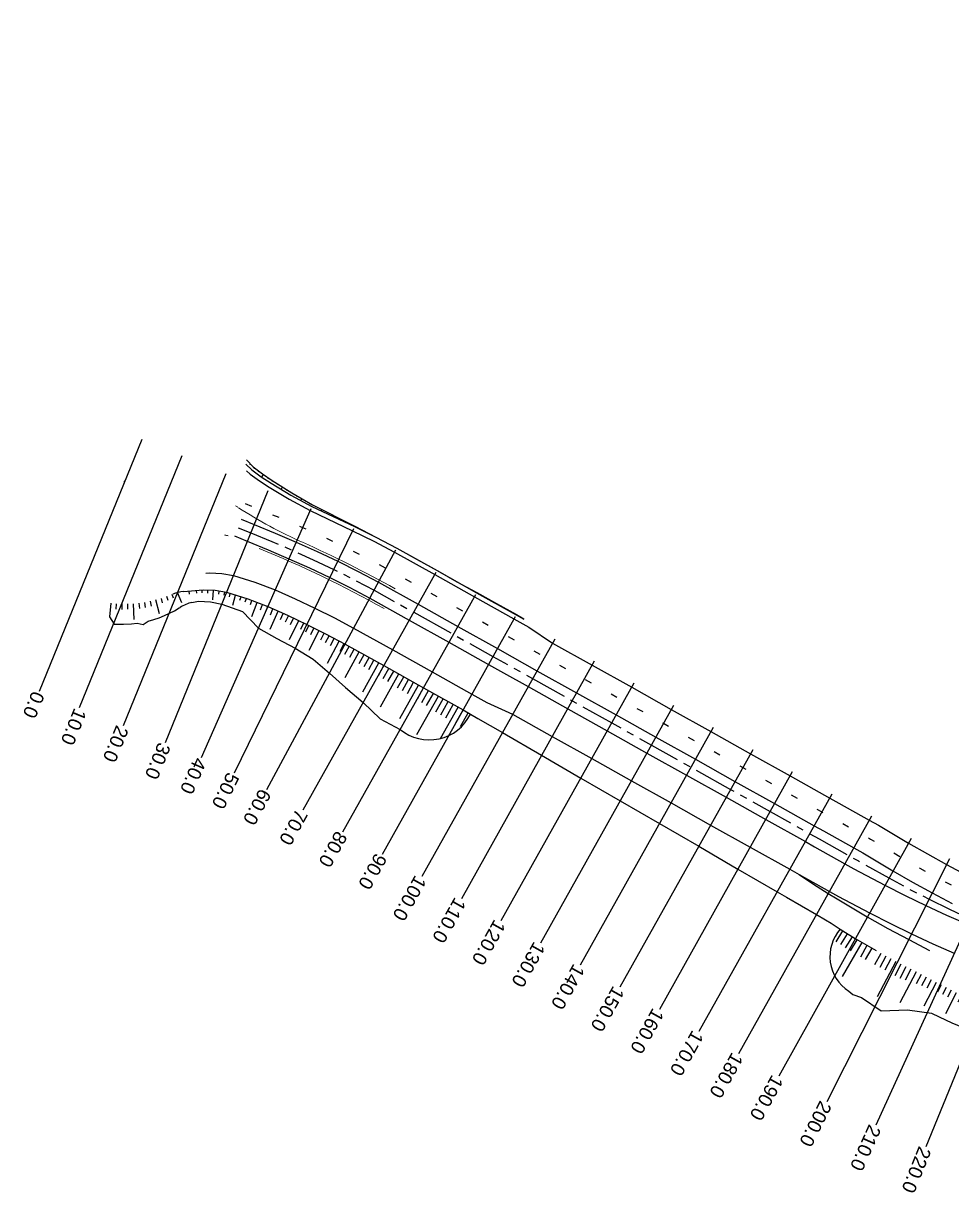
# Model space of a CAD drawing. Extents: x 525179 to 526121, y 9523553 to 9523888.
# Drawn here: x 525179.3 to 525383.9, y 9523603.8 to 9523861.6 of the extents above; entities that cross this region are included whole.
import ezdxf
from ezdxf.enums import TextEntityAlignment as Align

# ---------------------------------------------------------------- set-up
doc = ezdxf.new("R2010")
doc.units = 0
doc.header["$PDSIZE"] = -0.8
doc.linetypes.add('AXES2', pattern=[28.575, 19.05, -3.175, 3.175, -3.175])
doc.linetypes.add('T1', pattern=[13, 3, -10])
doc.layers.add('Giratoire - Nouveau Giratoire1 - Marquages', color=176, linetype='Continuous', lineweight=0)
for name, color, linetype in [('Route - Bretelle de sortie - Restitution en plan - Talus remblais', 94, 'Continuous'), ('Route - Giratoire 1+ - Restitution en plan - Centre_ilot centrale', 7, 'Continuous'), ('Route - Giratoire 1+ - Restitution en plan - Talus remblais', 94, 'Continuous'), ('Route - Route de la corniche de Brazzaville - Restitution en plan - Axe', 1, 'AXES2'), ('Route - Route de la corniche de Brazzaville - Restitution en plan - GEM_1_2TPC', 7, 'Continuous'), ('Route - Route de la corniche de Brazzaville - Restitution en plan - GEM_Berme', 7, 'Continuous'), ('Route - Route de la corniche de Brazzaville - Restitution en plan - GEM_Trottoir', 7, 'Continuous'), ('Route - Route de la corniche de Brazzaville - Restitution en plan - GEM_VOIE 1', 7, 'Continuous'), ('Route - Route de la corniche de Brazzaville - Restitution en plan - GEM_VOIE 2', 7, 'Continuous'), ('Route - Route de la corniche de Brazzaville - Restitution en plan - GEM_Zébra', 1, 'Continuous'), ('Route - Route de la corniche de Brazzaville - Restitution en plan - Talus déblais', 1, 'Continuous'), ('Route - Route de la corniche de Brazzaville - Restitution en plan - Talus remblais', 94, 'Continuous'), ('Route - Route de la corniche de Brazzaville - Tabulations', 7, 'Continuous'), ('Route - Route de la corniche de Brazzaville - Textes - Tabulations', 1, 'Continuous')]:
    doc.layers.add(name, color=color, linetype=linetype)
doc.styles.add('Affichages route', font='arial.ttf', dxfattribs={"height": 0.5})

# ---------------------------------------------------------------- blocks, each defined once
blk = doc.blocks.new('MENSURA_TALSYM_9')
at = {"layer": 'Route - Giratoire 1+ - Restitution en plan - Talus remblais'}
for p, q in [((525207.52, 9523733.12), (525207.31, 9523734.17)), ((525209.28, 9523731.41), (525208.52, 9523734.46)), ((525210.01, 9523733.86), (525209.72, 9523734.81)), ((525211.21, 9523734.31), (525210.9, 9523735.21)), ((525212.39, 9523734.82), (525212.07, 9523735.67)), ((525214.24, 9523733.81), (525213.25, 9523736.08)), ((525199.77, 9523732.44), (525199.85, 9523733.63)), ((525201.07, 9523732.39), (525201.1, 9523733.58)), ((525202.33, 9523732.41), (525202.35, 9523733.58)), ((525203.73, 9523730.15), (525203.6, 9523733.64)), ((525204.95, 9523732.54), (525204.84, 9523733.76)), ((525206.23, 9523732.81), (525206.08, 9523733.93))]:
    blk.add_line(p, q, dxfattribs=at)
blk = doc.blocks.new('MENSURA_TALSYMm_3')
at = {"layer": 'Route - Route de la corniche de Brazzaville - Restitution en plan - Talus remblais'}
for p, q in [((525217.54, 9523735.95), (525217.49, 9523736.58)), ((525218.75, 9523736.02), (525218.73, 9523736.69)), ((525219.99, 9523735.97), (525219.98, 9523736.66)), ((525221.05, 9523734.46), (525221.23, 9523736.6)), ((525222.38, 9523735.71), (525222.46, 9523736.43)), ((525223.54, 9523735.5), (525223.69, 9523736.21)), ((525224.72, 9523735.16), (525224.9, 9523735.88)), ((525225.46, 9523733.31), (525226.09, 9523735.51)), ((525227.05, 9523734.41), (525227.28, 9523735.13)), ((525228.23, 9523734.03), (525228.48, 9523734.76)), ((525229.35, 9523733.46), (525229.65, 9523734.33)), ((525229.69, 9523730.82), (525230.82, 9523733.89)), ((525231.54, 9523732.3), (525231.99, 9523733.45)), ((525232.64, 9523731.74), (525233.16, 9523733.01)), ((525233.72, 9523728), (525235.45, 9523732)), ((525233.77, 9523731.2), (525234.3, 9523732.5)), ((525235.99, 9523730.16), (525236.59, 9523731.5)), ((525237.11, 9523729.63), (525237.73, 9523730.99)), ((525238, 9523725.75), (525239.99, 9523729.91)), ((525238.22, 9523729.08), (525238.86, 9523730.45)), ((525240.45, 9523728), (525241.12, 9523729.38)), ((525241.56, 9523727.43), (525242.24, 9523728.83)), ((525242.29, 9523723.36), (525244.48, 9523727.71)), ((525242.66, 9523726.85), (525243.36, 9523728.27)), ((525244.85, 9523725.69), (525245.6, 9523727.15)), ((525245.93, 9523725.07), (525246.71, 9523726.58)), ((525246.32, 9523720.5), (525248.92, 9523725.41)), ((525247, 9523724.43), (525247.81, 9523725.99)), ((525249.12, 9523723.15), (525250.02, 9523724.83)), ((525250.18, 9523722.48), (525251.12, 9523724.23)), ((525250.2, 9523717.36), (525253.31, 9523723.01)), ((525251.23, 9523721.82), (525252.21, 9523723.62)), ((525253.33, 9523720.48), (525254.4, 9523722.41)), ((525254.39, 9523719.82), (525255.49, 9523721.8)), ((525255.45, 9523719.15), (525256.58, 9523721.19)), ((525254.13, 9523714.23), (525257.68, 9523720.58)), ((525257.57, 9523717.82), (525258.77, 9523719.98)), ((525258.61, 9523717.13), (525259.86, 9523719.37)), ((525259.66, 9523716.45), (525260.95, 9523718.76)), ((525258, 9523710.92), (525262.04, 9523718.15)), ((525261.76, 9523715.07), (525263.13, 9523717.54)), ((525262.85, 9523714.47), (525264.22, 9523716.93)), ((525263.95, 9523713.87), (525265.31, 9523716.32)), ((525262.28, 9523708.32), (525266.4, 9523715.7)), ((525266.14, 9523712.66), (525267.5, 9523715.09)), ((525267.11, 9523711.85), (525268.59, 9523714.48)), ((525268.16, 9523711.16), (525269.68, 9523713.87)), ((525266.03, 9523704.8), (525270.77, 9523713.26)), ((525270.25, 9523709.78), (525271.86, 9523712.65)), ((525271.27, 9523703.93), (525275.13, 9523710.82)), ((525271.33, 9523709.15), (525272.95, 9523712.04)), ((525272.4, 9523708.51), (525274.04, 9523711.43)), ((525274.56, 9523707.23), (525276.22, 9523710.21)), ((525275.63, 9523706.59), (525277.31, 9523709.6))]:
    blk.add_line(p, q, dxfattribs=at)
blk = doc.blocks.new('MENSURA_TALSYMm_5')
at = {"layer": 'Route - Route de la corniche de Brazzaville - Restitution en plan - Talus remblais'}
blk.add_line((525215.89, 9523735.73), (525215.82, 9523736.43), dxfattribs=at)
blk = doc.blocks.new('MENSURA_TALSYMm_7')
at = {"layer": 'Route - Route de la corniche de Brazzaville - Restitution en plan - Talus remblais'}
for p, q in [((525358.44, 9523659.1), (525359.94, 9523661.53)), ((525359.44, 9523658.52), (525360.96, 9523660.88)), ((525360.52, 9523657.8), (525362.01, 9523660.2)), ((525361.61, 9523657.1), (525363.07, 9523659.55)), ((525359.81, 9523651.42), (525364.16, 9523658.94)), ((525363.85, 9523655.82), (525365.25, 9523658.33)), ((525364.93, 9523655.2), (525366.35, 9523657.72))]:
    blk.add_line(p, q, dxfattribs=at)
blk = doc.blocks.new('MENSURA_TALSYMm_10')
at = {"layer": 'Route - Route de la corniche de Brazzaville - Restitution en plan - Talus déblais'}
for p, q in [((525275.94, 9523737.88), (525275.94, 9523737.89)), ((525277.03, 9523737.28), (525277.04, 9523737.29)), ((525278.13, 9523736.68), (525278.13, 9523736.69)), ((525279.21, 9523736.05), (525279.23, 9523736.09)), ((525280.32, 9523735.47), (525280.32, 9523735.48)), ((525281.41, 9523734.86), (525281.41, 9523734.87)), ((525282.5, 9523734.25), (525282.5, 9523734.26)), ((525283.57, 9523733.61), (525283.59, 9523733.65)), ((525284.68, 9523733.03), (525284.69, 9523733.05)), ((525285.78, 9523732.43), (525285.79, 9523732.45)), ((525286.87, 9523731.83), (525286.88, 9523731.85)), ((525287.94, 9523731.18), (525287.98, 9523731.25)), ((525289.04, 9523730.59), (525289.05, 9523730.61))]:
    blk.add_line(p, q, dxfattribs=at)
blk = doc.blocks.new('MENSURA_TALSYMm_11')
at = {"layer": 'Route - Route de la corniche de Brazzaville - Restitution en plan - Talus déblais'}
for p, q in [((525229.19, 9523764.31), (525229.32, 9523764.44)), ((525230.1, 9523763.44), (525230.22, 9523763.58)), ((525231.12, 9523762.69), (525231.23, 9523762.84)), ((525231.93, 9523761.67), (525232.24, 9523762.11)), ((525233.18, 9523761.26), (525233.27, 9523761.4)), ((525234.22, 9523760.57), (525234.31, 9523760.71)), ((525235.28, 9523759.91), (525235.37, 9523760.04)), ((525236.18, 9523758.98), (525236.42, 9523759.37)), ((525237.4, 9523758.58), (525237.48, 9523758.7)), ((525238.46, 9523757.91), (525238.53, 9523758.03)), ((525239.55, 9523757.3), (525239.62, 9523757.41)), ((525240.52, 9523756.48), (525240.7, 9523756.79)), ((525241.74, 9523756.08), (525241.79, 9523756.17)), ((525242.83, 9523755.46), (525242.88, 9523755.55)), ((525243.94, 9523754.9), (525243.99, 9523754.98)), ((525244.98, 9523754.18), (525245.1, 9523754.42)), ((525246.18, 9523753.78), (525246.22, 9523753.86)), ((525247.3, 9523753.23), (525247.34, 9523753.29)), ((525248.42, 9523752.67), (525248.45, 9523752.73)), ((525249.49, 9523752.02), (525249.57, 9523752.17)), ((525250.66, 9523751.56), (525250.68, 9523751.61)), ((525251.78, 9523751.01), (525251.8, 9523751.04)), ((525252.9, 9523750.44), (525252.91, 9523750.47)), ((525253.98, 9523749.82), (525254.02, 9523749.89)), ((525255.12, 9523749.29), (525255.13, 9523749.31)), ((525256.23, 9523748.72), (525256.23, 9523748.73)), ((525257.33, 9523748.14), (525257.34, 9523748.15)), ((525258.43, 9523747.53), (525258.44, 9523747.56)), ((525259.54, 9523746.96), (525259.54, 9523746.97)), ((525260.64, 9523746.37), (525260.64, 9523746.38))]:
    blk.add_line(p, q, dxfattribs=at)
blk = doc.blocks.new('MENSURA_TALSYMm_12')
at = {"layer": 'Route - Bretelle de sortie - Restitution en plan - Talus remblais'}
for p, q in [((525367, 9523654.09), (525368.36, 9523656.61)), ((525367.57, 9523647.04), (525371.68, 9523654.85)), ((525368.12, 9523653.51), (525369.46, 9523656.02)), ((525369.22, 9523652.9), (525370.57, 9523655.44)), ((525371.42, 9523651.66), (525372.78, 9523654.27)), ((525372.54, 9523651.1), (525373.89, 9523653.69)), ((525372.55, 9523645.7), (525376.11, 9523652.54)), ((525373.74, 9523650.69), (525375, 9523653.12)), ((525376.13, 9523649.88), (525377.22, 9523651.97)), ((525377.32, 9523649.45), (525378.33, 9523651.39)), ((525377.83, 9523645), (525380.55, 9523650.24)), ((525378.49, 9523648.98), (525379.44, 9523650.82)), ((525380.82, 9523648.04), (525381.66, 9523649.67)), ((525381.97, 9523647.55), (525382.77, 9523649.09)), ((525382.59, 9523643.31), (525384.99, 9523647.94)), ((525383.08, 9523646.98), (525383.88, 9523648.52)), ((525385.32, 9523645.85), (525386.1, 9523647.37)), ((525386.44, 9523645.3), (525387.21, 9523646.79)), ((525387.16, 9523641.25), (525389.43, 9523645.64)), ((525387.56, 9523644.74), (525388.32, 9523646.21)), ((525389.8, 9523643.64), (525390.54, 9523645.06)), ((525390.92, 9523643.09), (525391.65, 9523644.49)), ((525392.05, 9523642.53), (525392.76, 9523643.91)), ((525391.74, 9523639.2), (525393.87, 9523643.34)), ((525394.29, 9523641.42), (525394.98, 9523642.76)), ((525395.41, 9523640.87), (525396.09, 9523642.19)), ((525396.54, 9523640.33), (525397.2, 9523641.63)), ((525396.38, 9523637.23), (525398.32, 9523641.06)), ((525398.82, 9523639.26), (525399.43, 9523640.5)), ((525399.96, 9523638.74), (525400.55, 9523639.94)), ((525401.14, 9523638.28), (525401.68, 9523639.4)), ((525401.32, 9523635.73), (525402.81, 9523638.86)), ((525403.49, 9523637.38), (525403.94, 9523638.33)), ((525404.67, 9523636.93), (525405.07, 9523637.79)), ((525405.87, 9523636.54), (525406.21, 9523637.28)), ((525406.52, 9523634.9), (525407.35, 9523636.78)), ((525408.28, 9523635.77), (525408.49, 9523636.27)), ((525409.48, 9523635.39), (525409.64, 9523635.76)), ((525410.64, 9523634.94), (525410.79, 9523635.28)), ((525411.54, 9523633.85), (525411.94, 9523634.8)), ((525412.98, 9523634.03), (525413.1, 9523634.32)), ((525414.15, 9523633.58), (525414.25, 9523633.84)), ((525415.32, 9523633.14), (525415.42, 9523633.38)), ((525416.32, 9523632.26), (525416.58, 9523632.93)), ((525417.67, 9523632.28), (525417.75, 9523632.48)), ((525418.84, 9523631.85), (525418.91, 9523632.03)), ((525420.03, 9523631.44), (525420.09, 9523631.6)), ((525421.11, 9523630.75), (525421.27, 9523631.18)), ((525422.4, 9523630.64), (525422.44, 9523630.76)), ((525423.58, 9523630.24), (525423.62, 9523630.34)), ((525424.77, 9523629.85), (525424.8, 9523629.94)), ((525425.9, 9523629.29), (525425.99, 9523629.54)), ((525427.15, 9523629.08), (525427.18, 9523629.15)), ((525428.34, 9523628.69), (525428.36, 9523628.76)), ((525429.54, 9523628.33), (525429.55, 9523628.39)), ((525430.71, 9523627.89), (525430.75, 9523628.02)), ((525431.94, 9523627.63), (525431.95, 9523627.66)), ((525433.14, 9523627.29), (525433.14, 9523627.3))]:
    blk.add_line(p, q, dxfattribs=at)

msp = doc.modelspace()

# ---------------------------------------------------------------- linework, layer by layer
at = {"layer": 'Giratoire - Nouveau Giratoire1 - Marquages', "color": 7, "linetype": 'Continuous'}
for centre, radius, start, end in [((525238.79, 9523773.78, 0), 22.5, 235.5177, 237.2337), ((525283.72, 9523843.36, 0), 105.33, 237.2337, 245.9655), ((525219.99, 9523720.52, 0), 28.5, 82.4903, 82.5612), ((525223.31, 9523745.75, 0), 3.05, 67.8534, 82.4904), ((525137.98, 9523516.56, 0), 252.5, 60.7746, 65.9655), ((525137.98, 9523516.56, 0), 247.5, 60.7746, 67.8534)]:
    msp.add_arc(centre, radius, start, end, dxfattribs=at)
at = {"layer": 'Route - Bretelle de sortie - Restitution en plan - Talus remblais', "flags": 128}
msp.add_lwpolyline([(525362.1, 9523647.48), (525364.02, 9523646.79), (525368.39, 9523643.85), (525374.15, 9523644.09), (525379.42, 9523643.39), (525381.13, 9523642.54), (525383.96, 9523641.27), (525388.57, 9523639.32), (525393.17, 9523637.32), (525398.09, 9523635.44), (525403.46, 9523634.52), (525409.08, 9523634.36), (525414.03, 9523632.8), (525418.96, 9523631.23), (525423.93, 9523629.83), (525428.85, 9523628.32), (525433.85, 9523627.09)], dxfattribs=at)
at = {"layer": 'Route - Bretelle de sortie - Restitution en plan - Talus remblais'}
msp.add_arc((525366.16, 9523655.87), 9.1, 138.4213, 237.0525, dxfattribs=at)
at = {"layer": 'Route - Giratoire 1+ - Restitution en plan - Centre_ilot centrale'}
msp.add_point((525201.63, 9523760.56), dxfattribs=at)
at = {"layer": 'Route - Giratoire 1+ - Restitution en plan - Talus remblais', "flags": 128}
msp.add_lwpolyline([(525198.6, 9523733.73), (525198.27, 9523730.75), (525199.35, 9523729.12), (525201.35, 9523729.09), (525203.13, 9523729.2), (525204.37, 9523729.34), (525205.68, 9523729.04), (525206.84, 9523729.81), (525208.04, 9523730.16), (525209.22, 9523730.55), (525210.38, 9523731), (525211.51, 9523731.51), (525212.6, 9523732.07), (525213.67, 9523732.69), (525213.88, 9523732.82)], dxfattribs=at)
at = {"layer": 'Route - Route de la corniche de Brazzaville - Restitution en plan - Axe', "ltscale": 0.5, "flags": 128}
msp.add_lwpolyline([(525226.64, 9523750.39), (525229.42, 9523749.25), (525234.05, 9523747.36), (525238.64, 9523745.4), (525243.2, 9523743.34), (525247.71, 9523741.19), (525252.18, 9523738.95), (525256.61, 9523736.62), (525265.35, 9523731.76), (525274.08, 9523726.88), (525282.81, 9523722), (525286.1, 9523720.16), (525291.53, 9523717.12), (525300.26, 9523712.23), (525308.99, 9523707.35), (525317.71, 9523702.47), (525326.44, 9523697.59), (525335.17, 9523692.7), (525343.89, 9523687.82), (525352.62, 9523682.94), (525354.66, 9523681.8), (525361.35, 9523678.06), (525363.34, 9523676.94), (525370.08, 9523673.17), (525374.47, 9523670.79), (525378.91, 9523668.49), (525383.39, 9523666.28), (525387.92, 9523664.16), (525392.49, 9523662.13), (525397.1, 9523660.19), (525401.61, 9523658.4), (525406.43, 9523656.6), (525411.15, 9523654.94), (525415.9, 9523653.38), (525418.08, 9523652.7), (525421.78, 9523651.59), (525425.49, 9523650.54), (525430.32, 9523649.27), (525435.18, 9523648.09), (525440.06, 9523647.01), (525444.97, 9523646.03), (525454.8, 9523644.2), (525464.63, 9523642.38), (525474.46, 9523640.56), (525484.3, 9523638.73), (525494.13, 9523636.91), (525503.96, 9523635.09), (525513.79, 9523633.26), (525523.63, 9523631.44), (525533.46, 9523629.62), (525543.29, 9523627.8), (525553.12, 9523625.97), (525557.22, 9523625.21), (525562.96, 9523624.15), (525572.79, 9523622.33), (525582.62, 9523620.51), (525587.55, 9523619.66), (525592.48, 9523618.85), (525597.43, 9523618.11), (525602.38, 9523617.41), (525607.34, 9523616.78), (525612.3, 9523616.19), (525617.28, 9523615.67), (525622.25, 9523615.2), (525627.24, 9523614.78), (525632.22, 9523614.42), (525637.21, 9523614.11), (525642.21, 9523613.86), (525647.2, 9523613.67), (525652.2, 9523613.53), (525657.2, 9523613.45), (525662.2, 9523613.42), (525667.2, 9523613.44), (525672.2, 9523613.53), (525677.2, 9523613.67), (525682.19, 9523613.86), (525687.19, 9523614.11), (525692.18, 9523614.42), (525697.17, 9523614.78), (525702.15, 9523615.19), (525707.13, 9523615.66), (525712.1, 9523616.19), (525717.06, 9523616.77), (525722.02, 9523617.41), (525726.98, 9523618.1), (525731.92, 9523618.85), (525736.85, 9523619.65), (525741.78, 9523620.51), (525746.7, 9523621.42), (525751.6, 9523622.38), (525756.5, 9523623.41), (525761.38, 9523624.48), (525766.25, 9523625.61), (525771.11, 9523626.79), (525775.95, 9523628.03), (525780.78, 9523629.32), (525785.6, 9523630.66), (525790.4, 9523632.06), (525795.19, 9523633.51), (525799.95, 9523635.02), (525804.71, 9523636.57), (525809.44, 9523638.18), (525814.16, 9523639.84), (525818.85, 9523641.56), (525823.53, 9523643.32), (525828.19, 9523645.14), (525832.82, 9523647.01), (525837.44, 9523648.93), (525842.04, 9523650.91), (525846.61, 9523652.93), (525851.16, 9523655), (525855.68, 9523657.13), (525860.19, 9523659.3), (525864.66, 9523661.53), (525869.12, 9523663.8), (525873.54, 9523666.13), (525877.94, 9523668.5), (525882.32, 9523670.92), (525886.67, 9523673.39), (525890.99, 9523675.91), (525895.28, 9523678.47), (525899.54, 9523681.09), (525903.77, 9523683.75), (525907.98, 9523686.45), (525912.15, 9523689.21), (525916.29, 9523692.01), (525920.4, 9523694.85), (525924.48, 9523697.75), (525928.53, 9523700.68), (525932.54, 9523703.66), (525936.52, 9523706.69), (525940.47, 9523709.76), (525944.38, 9523712.87), (525948.26, 9523716.03), (525952.1, 9523719.23), (525955.91, 9523722.47), (525959.68, 9523725.76), (525963.41, 9523729.08), (525967.11, 9523732.45), (525970.77, 9523735.86), (525974.39, 9523739.31), (525977.97, 9523742.79), (525981.51, 9523746.32), (525985.02, 9523749.89), (525988.48, 9523753.5), (525991.9, 9523757.14), (525995.29, 9523760.82), (525998.63, 9523764.54), (526001.93, 9523768.3), (526005.19, 9523772.09), (526008.4, 9523775.92), (526011.57, 9523779.78), (526014.7, 9523783.68), (526017.79, 9523787.62), (526020.83, 9523791.58), (526023.83, 9523795.58), (526026.78, 9523799.62), (526029.69, 9523803.69), (526032.56, 9523807.79), (526035.37, 9523811.92), (526038.14, 9523816.08), (526040.87, 9523820.27), (526043.55, 9523824.49), (526046.18, 9523828.74), (526051.43, 9523837.25), (526056.68, 9523845.77), (526059.3, 9523850.02), (526061.92, 9523854.28), (526064.05, 9523857.74)], dxfattribs=at)
at = {"layer": 'Route - Route de la corniche de Brazzaville - Restitution en plan - GEM_1_2TPC', "flags": 128}
for points in [[(525227.32, 9523752.27), (525230.17, 9523751.11), (525234.82, 9523749.21), (525239.45, 9523747.23), (525244.04, 9523745.15), (525248.59, 9523742.98), (525253.1, 9523740.73), (525257.56, 9523738.38), (525266.33, 9523733.51), (525275.05, 9523728.63), (525283.78, 9523723.74), (525287.07, 9523721.9), (525292.51, 9523718.86), (525301.24, 9523713.98), (525309.96, 9523709.1), (525318.69, 9523704.21), (525327.42, 9523699.33), (525336.14, 9523694.45), (525344.87, 9523689.57), (525353.6, 9523684.68), (525355.64, 9523683.54), (525362.33, 9523679.8), (525364.32, 9523678.69), (525370.96, 9523674.75), (525375.26, 9523672.27), (525379.61, 9523669.88), (525384.01, 9523667.57)], [(525225.81, 9523748.56), (525228.67, 9523747.4), (525233.28, 9523745.52), (525237.84, 9523743.56), (525242.36, 9523741.52), (525246.84, 9523739.39), (525251.27, 9523737.17), (525255.66, 9523734.86), (525264.37, 9523730.02), (525273.1, 9523725.14), (525281.83, 9523720.25), (525285.12, 9523718.41), (525290.56, 9523715.37), (525299.28, 9523710.49), (525308.01, 9523705.61), (525316.74, 9523700.72), (525325.46, 9523695.84), (525334.19, 9523690.96), (525342.92, 9523686.08), (525351.65, 9523681.19), (525353.69, 9523680.05), (525360.37, 9523676.31), (525362.37, 9523675.2), (525369.2, 9523671.6), (525373.68, 9523669.3), (525378.21, 9523667.1), (525382.77, 9523664.99), (525387.38, 9523662.97)]]:
    msp.add_lwpolyline(points, dxfattribs=at)
at = {"layer": 'Route - Route de la corniche de Brazzaville - Restitution en plan - GEM_Berme', "flags": 128}
msp.add_lwpolyline([(525228.35, 9523764.42), (525229.66, 9523763.11), (525231.75, 9523761.62), (525233.89, 9523760.23), (525238.29, 9523757.57), (525242.91, 9523755.09), (525252.32, 9523750.62), (525256.98, 9523748.29), (525261.59, 9523745.86), (525270.48, 9523740.93), (525279.21, 9523736.04), (525287.93, 9523731.16), (525289.58, 9523730.24)], dxfattribs=at)
at = {"layer": 'Route - Route de la corniche de Brazzaville - Restitution en plan - GEM_Trottoir', "flags": 128}
msp.add_lwpolyline([(525214.58, 9523736.31), (525218.91, 9523736.71), (525221.56, 9523736.59), (525224.08, 9523736.14), (525228.76, 9523734.67), (525233.19, 9523733), (525237.52, 9523731.09), (525241.79, 9523729.06), (525246.02, 9523726.94), (525250.2, 9523724.74), (525258.76, 9523719.98), (525267.49, 9523715.1), (525276.21, 9523710.22), (525277.86, 9523709.3), (525279.49, 9523708.35), (525284.88, 9523705.23), (525293.53, 9523700.21), (525302.19, 9523695.2), (525310.84, 9523690.18), (525319.49, 9523685.17), (525328.15, 9523680.15), (525336.8, 9523675.14), (525345.45, 9523670.12), (525347.48, 9523668.95), (525354.1, 9523665.11), (525356.08, 9523663.96), (525357.37, 9523663.22), (525359.35, 9523661.91), (525362.63, 9523659.8), (525367.26, 9523657.2)], dxfattribs=at)
at = {"layer": 'Route - Route de la corniche de Brazzaville - Restitution en plan - GEM_Trottoir'}
msp.add_arc((525215.3, 9523728.35), 8, 95.203, 112.2085, dxfattribs=at)
at = {"layer": 'Route - Route de la corniche de Brazzaville - Restitution en plan - GEM_VOIE 1', "linetype": 'T1', "ltscale": 0.5, "flags": 128}
msp.add_lwpolyline([(525228.18, 9523755.7), (525231.49, 9523754.35), (525236.16, 9523752.44), (525240.86, 9523750.43), (525245.51, 9523748.33), (525250.13, 9523746.13), (525254.7, 9523743.84), (525259.22, 9523741.46), (525268.04, 9523736.56), (525276.76, 9523731.68), (525285.49, 9523726.8), (525288.78, 9523724.96), (525294.22, 9523721.92), (525302.95, 9523717.03), (525311.67, 9523712.15), (525320.4, 9523707.27), (525329.13, 9523702.39), (525337.85, 9523697.5), (525346.58, 9523692.62), (525355.31, 9523687.74), (525357.35, 9523686.6), (525364.03, 9523682.86), (525366.03, 9523681.74), (525372.66, 9523677.81), (525376.9, 9523675.36), (525381.19, 9523673), (525385.53, 9523670.72), (525389.92, 9523668.53), (525394.35, 9523666.43), (525398.83, 9523664.41), (525403.21, 9523662.54), (525407.9, 9523660.65), (525412.5, 9523658.9), (525417.13, 9523657.25), (525419.26, 9523656.52), (525422.89, 9523655.43), (525426.55, 9523654.4), (525431.3, 9523653.14), (525436.09, 9523651.99), (525440.89, 9523650.92), (525445.71, 9523649.96), (525455.53, 9523648.13), (525465.36, 9523646.31), (525475.19, 9523644.49), (525485.03, 9523642.67), (525494.86, 9523640.84), (525504.69, 9523639.02), (525514.52, 9523637.2), (525524.36, 9523635.38), (525534.19, 9523633.55), (525544.02, 9523631.73), (525553.85, 9523629.91), (525557.95, 9523629.15), (525563.69, 9523628.08), (525573.52, 9523626.26), (525583.33, 9523624.45), (525588.21, 9523623.6), (525593.1, 9523622.8), (525598, 9523622.06), (525602.91, 9523621.38), (525607.83, 9523620.75), (525612.75, 9523620.17), (525617.68, 9523619.65), (525622.61, 9523619.18), (525627.55, 9523618.77), (525632.49, 9523618.41), (525637.44, 9523618.11), (525642.39, 9523617.86), (525647.34, 9523617.67), (525652.29, 9523617.53), (525657.25, 9523617.44), (525662.2, 9523617.42), (525667.16, 9523617.44), (525672.11, 9523617.53), (525677.07, 9523617.66), (525682.02, 9523617.86), (525686.97, 9523618.1), (525691.91, 9523618.41), (525696.86, 9523618.76), (525701.79, 9523619.18), (525706.73, 9523619.64), (525711.66, 9523620.17), (525716.58, 9523620.74), (525721.49, 9523621.37), (525726.4, 9523622.06), (525731.3, 9523622.8), (525736.19, 9523623.6), (525741.07, 9523624.44), (525745.95, 9523625.35), (525750.81, 9523626.3), (525755.66, 9523627.32), (525760.5, 9523628.38), (525765.33, 9523629.5), (525770.14, 9523630.67), (525774.94, 9523631.9), (525779.73, 9523633.18), (525784.5, 9523634.51), (525789.26, 9523635.9), (525794, 9523637.33), (525798.73, 9523638.82), (525803.44, 9523640.37), (525808.13, 9523641.96), (525812.8, 9523643.61), (525817.46, 9523645.31), (525822.1, 9523647.06), (525826.71, 9523648.86), (525831.31, 9523650.71), (525835.88, 9523652.62), (525840.44, 9523654.57), (525844.97, 9523656.58), (525849.48, 9523658.63), (525853.96, 9523660.74), (525858.43, 9523662.9), (525862.86, 9523665.1), (525867.28, 9523667.35), (525871.66, 9523669.66), (525876.03, 9523672.01), (525880.36, 9523674.41), (525884.67, 9523676.86), (525888.95, 9523679.35), (525893.21, 9523681.9), (525897.43, 9523684.49), (525901.63, 9523687.12), (525905.79, 9523689.81), (525909.93, 9523692.53), (525914.03, 9523695.31), (525918.11, 9523698.13), (525922.15, 9523701), (525926.16, 9523703.91), (525930.14, 9523706.86), (525934.09, 9523709.86), (525938, 9523712.9), (525941.87, 9523715.99), (525945.72, 9523719.12), (525949.53, 9523722.29), (525953.3, 9523725.5), (525957.03, 9523728.76), (525960.73, 9523732.05), (525964.4, 9523735.39), (525968.02, 9523738.77), (525971.61, 9523742.19), (525975.16, 9523745.64), (525978.67, 9523749.14), (525982.15, 9523752.68), (525985.58, 9523756.25), (525988.97, 9523759.86), (525992.32, 9523763.51), (525995.64, 9523767.2), (525998.91, 9523770.92), (526002.14, 9523774.68), (526005.32, 9523778.47), (526008.47, 9523782.3), (526011.57, 9523786.17), (526014.63, 9523790.07), (526017.64, 9523794), (526020.62, 9523797.97), (526023.54, 9523801.96), (526026.43, 9523805.99), (526029.26, 9523810.06), (526032.06, 9523814.15), (526034.8, 9523818.28), (526037.5, 9523822.43), (526040.16, 9523826.62), (526042.78, 9523830.84), (526048.02, 9523839.35), (526053.27, 9523847.87), (526055.89, 9523852.12), (526058.52, 9523856.38), (526061.71, 9523861.56)], dxfattribs=at)
at = {"layer": 'Route - Route de la corniche de Brazzaville - Restitution en plan - GEM_VOIE 2', "flags": 128}
for points in [[(525228.52, 9523762.95), (525229.28, 9523762.19), (525231.38, 9523760.7), (525233.51, 9523759.3), (525237.91, 9523756.64), (525242.51, 9523754.18), (525251.88, 9523749.72), (525256.52, 9523747.4), (525261.12, 9523744.98), (525269.99, 9523740.05), (525278.72, 9523735.17), (525287.44, 9523730.29), (525290.73, 9523728.45), (525295.93, 9523724.97), (525304.65, 9523720.09), (525313.38, 9523715.21), (525322.11, 9523710.32), (525330.84, 9523705.44), (525339.56, 9523700.56), (525348.29, 9523695.68), (525357.02, 9523690.79), (525359.06, 9523689.65), (525365.74, 9523685.91), (525367.74, 9523684.8), (525374.36, 9523680.87), (525378.54, 9523678.46), (525382.77, 9523676.13), (525387.05, 9523673.88)], [(525219.51, 9523740.33), (525220.42, 9523740.41), (525223.07, 9523740.29), (525225.59, 9523739.84), (525230.3, 9523738.36), (525234.8, 9523736.66), (525239.2, 9523734.72), (525243.54, 9523732.65), (525247.85, 9523730.5), (525252.1, 9523728.26), (525260.71, 9523723.47), (525269.44, 9523718.59), (525278.17, 9523713.71), (525281.46, 9523711.87), (525287.14, 9523709.26), (525295.87, 9523704.38), (525304.59, 9523699.5), (525313.32, 9523694.61), (525322.05, 9523689.73), (525330.77, 9523684.85), (525339.5, 9523679.97), (525348.23, 9523675.08), (525350.27, 9523673.94), (525356.95, 9523670.2), (525358.95, 9523669.09), (525365.79, 9523665.48), (525370.4, 9523663.12), (525375.05, 9523660.85), (525379.74, 9523658.68), (525384.48, 9523656.6)]]:
    msp.add_lwpolyline(points, dxfattribs=at)
at = {"layer": 'Route - Route de la corniche de Brazzaville - Restitution en plan - GEM_Zébra', "flags": 128}
msp.add_lwpolyline([(525350.27, 9523673.94), (525353.48, 9523671.83), (525356.71, 9523669.77), (525358.65, 9523668.56), (525361.96, 9523666.56), (525365.31, 9523664.61), (525369.84, 9523662.06), (525374.43, 9523659.61), (525379.04, 9523657.22)], dxfattribs=at)
at = {"layer": 'Route - Route de la corniche de Brazzaville - Restitution en plan - Talus déblais', "flags": 128}
for points in [[(525228.46, 9523765.35), (525229.94, 9523763.79), (525232.01, 9523762.26), (525234.13, 9523760.82), (525238.5, 9523758.05), (525243.06, 9523755.44), (525252.39, 9523750.75), (525257, 9523748.33), (525261.59, 9523745.87), (525266.11, 9523743.35)], [(525274.84, 9523738.49), (525279.23, 9523736.09), (525283.59, 9523733.65), (525287.98, 9523731.25), (525289.6, 9523730.28)]]:
    msp.add_lwpolyline(points, dxfattribs=at)
at = {"layer": 'Route - Route de la corniche de Brazzaville - Restitution en plan - Talus remblais', "flags": 128}
for points in [[(525266.11, 9523743.35), (525270.5, 9523740.96), (525274.84, 9523738.49)], [(525216.47, 9523733.91), (525217.9, 9523734.22), (525220.52, 9523734.01), (525223.03, 9523733.56), (525227.63, 9523731.95), (525231.1, 9523728.24), (525235.14, 9523725.95), (525239.23, 9523723.82), (525243.17, 9523721.39), (525246.76, 9523718.34), (525250.32, 9523715.13), (525254.2, 9523711.83), (525257.91, 9523708.22), (525262.34, 9523705.9)], [(525361.21, 9523648.23), (525362.1, 9523647.48)]]:
    msp.add_lwpolyline(points, dxfattribs=at)
at = {"layer": 'Route - Route de la corniche de Brazzaville - Restitution en plan - Talus remblais'}
for centre, radius, start, end in [((525218.21, 9523726.1), 8, 102.5249, 122.7778), ((525268.76, 9523713.74), 10.13, 230.6857, 333.9933)]:
    msp.add_arc(centre, radius, start, end, dxfattribs=at)
at = {"layer": 'Route - Route de la corniche de Brazzaville - Tabulations'}
for p, q in [((525205.4, 9523769.83), (525182.78, 9523714.25)), ((525214.26, 9523766.22), (525191.64, 9523710.65)), ((525223.93, 9523762.29), (525201.31, 9523706.71)), ((525233.19, 9523758.52), (525210.57, 9523702.94)), ((525242.67, 9523754.55), (525218.51, 9523699.63)), ((525252.1, 9523750.17), (525225.77, 9523696.26)), ((525261.35, 9523745.42), (525232.88, 9523692.61)), ((525270.23, 9523740.49), (525240.94, 9523688.13)), ((525278.96, 9523735.61), (525249.67, 9523683.25)), ((525287.69, 9523730.73), (525258.39, 9523678.36)), ((525296.42, 9523725.84), (525267.12, 9523673.48)), ((525305.14, 9523720.96), (525275.85, 9523668.6)), ((525313.87, 9523716.08), (525284.57, 9523663.72)), ((525322.6, 9523711.2), (525293.3, 9523658.83)), ((525331.32, 9523706.31), (525302.03, 9523653.95)), ((525340.05, 9523701.43), (525310.76, 9523649.07)), ((525348.78, 9523696.55), (525319.48, 9523644.19)), ((525357.5, 9523691.67), (525328.21, 9523639.3)), ((525366.23, 9523686.78), (525336.94, 9523634.42)), ((525374.94, 9523681.91), (525345.77, 9523629.48)), ((525383.42, 9523677.41), (525356.37, 9523623.86)), ((525392.07, 9523673.26), (525367.18, 9523618.66)), ((525400.88, 9523669.45), (525378.2, 9523613.91))]:
    msp.add_line(p, q, dxfattribs=at)

# ---------------------------------------------------------------- block references
at = {"layer": 'Route - Bretelle de sortie - Restitution en plan - Talus remblais'}
msp.add_blockref('MENSURA_TALSYMm_12', (0, 0), dxfattribs=at)
at = {"layer": 'Route - Giratoire 1+ - Restitution en plan - Talus remblais'}
msp.add_blockref('MENSURA_TALSYM_9', (0, 0), dxfattribs=at)
at = {"layer": 'Route - Route de la corniche de Brazzaville - Restitution en plan - Talus déblais'}
for name in ['MENSURA_TALSYMm_11', 'MENSURA_TALSYMm_10']:
    msp.add_blockref(name, (0, 0), dxfattribs=at)
at = {"layer": 'Route - Route de la corniche de Brazzaville - Restitution en plan - Talus remblais'}
for name in ['MENSURA_TALSYMm_3', 'MENSURA_TALSYMm_5', 'MENSURA_TALSYMm_7']:
    msp.add_blockref(name, (0, 0), dxfattribs=at)

# ---------------------------------------------------------------- texts
at = {"layer": 'Route - Route de la corniche de Brazzaville - Textes - Tabulations', "style": 'Affichages route'}
for s, rotation, p in [('0.0', 247.8534, (525182.69, 9523714.02)), ('10.0', 247.8534, (525191.95, 9523710.25)), ('20.0', 247.8534, (525201.21, 9523706.48)), ('30.0', 247.8534, (525210.48, 9523702.71)), ('40.0', 246.2565, (525218.41, 9523699.4)), ('50.0', 243.9646, (525225.66, 9523696.04)), ('60.0', 241.6728, (525232.77, 9523692.39)), ('70.0', 241.0368, (525240.82, 9523687.91)), ('80.0', 240.7746, (525249.54, 9523683.03)), ('90.0', 240.7746, (525258.27, 9523678.14)), ('100.0', 240.7746, (525267, 9523673.26)), ('110.0', 240.7746, (525275.73, 9523668.38)), ('120.0', 240.7746, (525284.45, 9523663.5)), ('130.0', 240.7746, (525293.18, 9523658.62)), ('140.0', 240.7746, (525301.91, 9523653.73)), ('150.0', 240.7746, (525310.63, 9523648.85)), ('160.0', 240.7746, (525319.36, 9523643.97)), ('170.0', 240.7746, (525328.09, 9523639.09)), ('180.0', 240.7746, (525336.81, 9523634.2)), ('190.0', 241.1549, (525345.64, 9523629.26)), ('200.0', 243.4468, (525356.25, 9523623.64)), ('210.0', 245.7386, (525367.08, 9523618.44)), ('220.0', 248.0304, (525378.1, 9523613.67))]:
    msp.add_text(s, height=3, rotation=rotation, dxfattribs=at).set_placement(p, align=Align.MIDDLE_LEFT)

doc.saveas('drawing.dxf')
